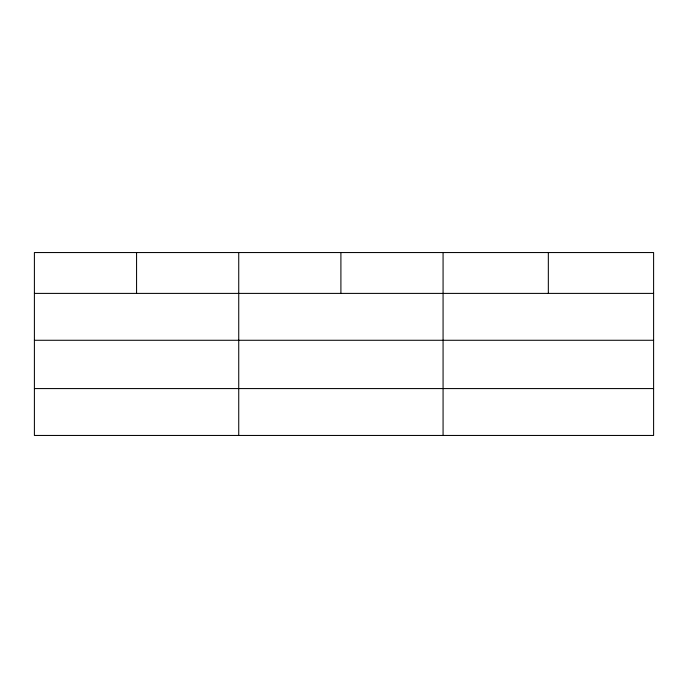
<?xml version="1.0" encoding="UTF-8"?>
<svg xmlns="http://www.w3.org/2000/svg" width="688" height="688" viewBox="0 0 688 688"><rect width="100%" height="100%" fill="white"/><g stroke="black" fill="none" stroke-linecap="round" stroke-linejoin="round"><path stroke-width="1.03" d="M653.6 340.276L653.6 252.548L34.4 252.548L34.4 435.452L653.6 435.452L653.6 340.276L34.4 340.276M34.4 293.398L653.6 293.398M34.4 388.574L653.6 388.574M548.336 252.548L548.336 293.398M443.072 252.548L443.072 435.452M340.904 252.548L340.904 293.398M238.736 252.548L238.736 435.452M136.568 252.548L136.568 293.398"/></g></svg>
